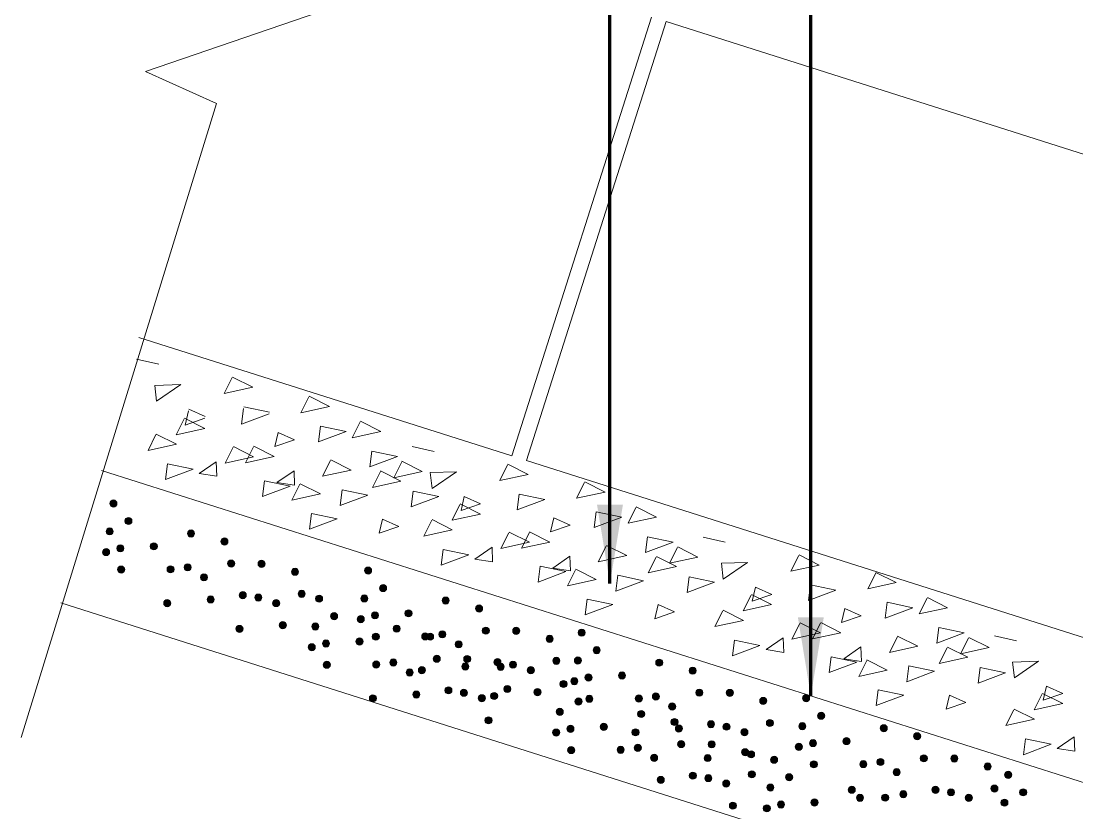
# Model space of a CAD drawing. Header units: inches. Extents: x -885 to 26362, y -28010 to 990.
# Drawn here: x 4293.61 to 4302.99, y -17699.78 to -17692.74 of the extents above; entities that cross this region are included whole.
import ezdxf

# ---------------------------------------------------------------- set-up
doc = ezdxf.new("R2010")
doc.units = ezdxf.units.IN
doc.header["$MEASUREMENT"] = 0
doc.layers.add('LINE', color=7, linetype='Continuous')
doc.styles.get("Standard").update_dxf_attribs({"font": 'arial.ttf'})
doc.dimstyles.get("Standard").update_dxf_attribs({"dimtxt": 0.18, "dimasz": 0.18, "dimexe": 0.18, "dimexo": 0.0625, "dimgap": 0.09, "dimtad": 0, "dimtih": 1, "dimtoh": 1, "dimdec": 4, "dimzin": 0, "dimdsep": 46, "dimtxsty": 'Standard', "dimcen": 0.09, "dimadec": 0, "dimazin": 0, "dimtfac": 1, "dimtdec": 4, "dimtofl": 0, "dimtmove": 0, "dimatfit": 3, "dimfxl": 1, "dimtolj": 1, "dimtzin": 0, "dimarcsym": 0})

msp = doc.modelspace()

# ---------------------------------------------------------------- hatches: boundary and pattern name
at = {"layer": 'LINE', "lineweight": 20, "ltscale": 0.5}
for points in [[(4294.459533, -17697.025201, -1), (4294.396459, -17697.029785, -1)], [(4294.459533, -17697.025201, -1), (4294.396459, -17697.029785, -1)], [(4294.593089, -17697.180719, -1), (4294.530014, -17697.185303, -1)], [(4294.593089, -17697.180719, -1), (4294.530014, -17697.185303, -1)], [(4294.426487, -17697.272741, -1), (4294.363413, -17697.277324, -1)], [(4294.426487, -17697.272741, -1), (4294.363413, -17697.277324, -1)], [(4295.147339, -17697.304751, -1), (4295.087784, -17697.283475, -1)], [(4295.147339, -17697.304751, -1), (4295.087784, -17697.283475, -1)], [(4294.520987, -17697.423486, -1), (4294.457912, -17697.428069, -1)], [(4294.520987, -17697.423486, -1), (4294.457912, -17697.428069, -1)], [(4294.818371, -17697.405689, -1), (4294.755296, -17697.410273, -1)], [(4294.818371, -17697.405689, -1), (4294.755296, -17697.410273, -1)], [(4295.444051, -17697.375634, -1), (4295.384496, -17697.354358, -1)], [(4295.444051, -17697.375634, -1), (4295.384496, -17697.354358, -1)], [(4294.394667, -17697.456837, -1), (4294.331593, -17697.461421, -1)], [(4294.394667, -17697.456837, -1), (4294.331593, -17697.461421, -1)], [(4294.528223, -17697.612355, -1), (4294.465148, -17697.616939, -1)], [(4294.528223, -17697.612355, -1), (4294.465148, -17697.616939, -1)], [(4294.965746, -17697.623317, -1), (4294.906191, -17697.602041, -1)], [(4294.965746, -17697.623317, -1), (4294.906191, -17697.602041, -1)], [(4295.11789, -17697.605061, -1), (4295.058336, -17697.583785, -1)], [(4295.11789, -17697.605061, -1), (4295.058336, -17697.583785, -1)], [(4295.503438, -17697.571838, -1), (4295.443883, -17697.550563, -1)], [(4295.503438, -17697.571838, -1), (4295.443883, -17697.550563, -1)], [(4295.77426, -17697.573827, -1), (4295.714705, -17697.552551, -1)], [(4295.77426, -17697.573827, -1), (4295.714705, -17697.552551, -1)], [(4296.721716, -17697.621185, -1), (4296.658641, -17697.625768, -1)], [(4296.721716, -17697.621185, -1), (4296.658641, -17697.625768, -1)], [(4295.262459, -17697.6942, -1), (4295.202904, -17697.672924, -1)], [(4295.262459, -17697.6942, -1), (4295.202904, -17697.672924, -1)], [(4296.070972, -17697.64471, -1), (4296.011418, -17697.623435, -1)], [(4296.070972, -17697.64471, -1), (4296.011418, -17697.623435, -1)], [(4296.855271, -17697.776703, -1), (4296.792196, -17697.781286, -1)], [(4296.855271, -17697.776703, -1), (4296.792196, -17697.781286, -1)], [(4295.321845, -17697.890405, -1), (4295.26229, -17697.869129, -1)], [(4295.321845, -17697.890405, -1), (4295.26229, -17697.869129, -1)], [(4295.606959, -17697.852388, -1), (4295.547404, -17697.831112, -1)], [(4295.606959, -17697.852388, -1), (4295.547404, -17697.831112, -1)], [(4295.744812, -17697.874137, -1), (4295.685257, -17697.852862, -1)], [(4295.744812, -17697.874137, -1), (4295.685257, -17697.852862, -1)], [(4296.130359, -17697.840915, -1), (4296.070804, -17697.819639, -1)], [(4296.130359, -17697.840915, -1), (4296.070804, -17697.819639, -1)], [(4296.286405, -17697.87122, -1), (4296.22333, -17697.875804, -1)], [(4296.286405, -17697.87122, -1), (4296.22333, -17697.875804, -1)], [(4296.68867, -17697.868724, -1), (4296.625595, -17697.873308, -1)], [(4296.68867, -17697.868724, -1), (4296.625595, -17697.873308, -1)], [(4297.409521, -17697.900734, -1), (4297.349966, -17697.879459, -1)], [(4297.409521, -17697.900734, -1), (4297.349966, -17697.879459, -1)], [(4294.936298, -17697.923627, -1), (4294.876743, -17697.902352, -1)], [(4294.936298, -17697.923627, -1), (4294.876743, -17697.902352, -1)], [(4295.903671, -17697.923271, -1), (4295.844117, -17697.901996, -1)], [(4295.903671, -17697.923271, -1), (4295.844117, -17697.901996, -1)], [(4297.706233, -17697.971618, -1), (4297.646679, -17697.950342, -1)], [(4297.706233, -17697.971618, -1), (4297.646679, -17697.950342, -1)], [(4296.41996, -17698.026738, -1), (4296.356886, -17698.031322, -1)], [(4296.41996, -17698.026738, -1), (4296.356886, -17698.031322, -1)], [(4296.65685, -17698.052821, -1), (4296.593775, -17698.057404, -1)], [(4296.65685, -17698.052821, -1), (4296.593775, -17698.057404, -1)], [(4296.783169, -17698.019469, -1), (4296.720095, -17698.024053, -1)], [(4296.783169, -17698.019469, -1), (4296.720095, -17698.024053, -1)], [(4297.080553, -17698.001673, -1), (4297.017478, -17698.006256, -1)], [(4297.080553, -17698.001673, -1), (4297.017478, -17698.006256, -1)], [(4295.577511, -17698.152698, -1), (4295.517956, -17698.131423, -1)], [(4295.577511, -17698.152698, -1), (4295.517956, -17698.131423, -1)], [(4295.963058, -17698.119476, -1), (4295.903503, -17698.0982, -1)], [(4295.963058, -17698.119476, -1), (4295.903503, -17698.0982, -1)], [(4296.253359, -17698.11876, -1), (4296.190284, -17698.123343, -1)], [(4296.253359, -17698.11876, -1), (4296.190284, -17698.123343, -1)], [(4296.97421, -17698.15077, -1), (4296.914655, -17698.129494, -1)], [(4296.97421, -17698.15077, -1), (4296.914655, -17698.129494, -1)], [(4297.76562, -17698.167822, -1), (4297.706065, -17698.146546, -1)], [(4297.76562, -17698.167822, -1), (4297.706065, -17698.146546, -1)], [(4298.036442, -17698.169811, -1), (4297.976887, -17698.148535, -1)], [(4298.036442, -17698.169811, -1), (4297.976887, -17698.148535, -1)], [(4298.618807, -17698.173251, -1), (4298.555732, -17698.177834, -1)], [(4298.618807, -17698.173251, -1), (4298.555732, -17698.177834, -1)], [(4296.347859, -17698.269505, -1), (4296.284784, -17698.274088, -1)], [(4296.347859, -17698.269505, -1), (4296.284784, -17698.274088, -1)], [(4296.645242, -17698.251709, -1), (4296.582167, -17698.256292, -1)], [(4296.645242, -17698.251709, -1), (4296.582167, -17698.256292, -1)], [(4296.790405, -17698.208339, -1), (4296.72733, -17698.212922, -1)], [(4296.790405, -17698.208339, -1), (4296.72733, -17698.212922, -1)], [(4297.227928, -17698.2193, -1), (4297.168374, -17698.198025, -1)], [(4297.227928, -17698.2193, -1), (4297.168374, -17698.198025, -1)], [(4297.270922, -17698.221653, -1), (4297.211368, -17698.200377, -1)], [(4297.270922, -17698.221653, -1), (4297.211368, -17698.200377, -1)], [(4297.380073, -17698.201045, -1), (4297.320518, -17698.179769, -1)], [(4297.380073, -17698.201045, -1), (4297.320518, -17698.179769, -1)], [(4297.524641, -17698.290184, -1), (4297.465086, -17698.268908, -1)], [(4297.524641, -17698.290184, -1), (4297.465086, -17698.268908, -1)], [(4298.333155, -17698.240694, -1), (4298.2736, -17698.219418, -1)], [(4298.333155, -17698.240694, -1), (4298.2736, -17698.219418, -1)], [(4296.221539, -17698.302856, -1), (4296.158464, -17698.30744, -1)], [(4296.221539, -17698.302856, -1), (4296.158464, -17698.30744, -1)], [(4298.752362, -17698.328769, -1), (4298.689288, -17698.333352, -1)], [(4298.752362, -17698.328769, -1), (4298.689288, -17698.333352, -1)], [(4296.355094, -17698.458374, -1), (4296.292019, -17698.462958, -1)], [(4296.355094, -17698.458374, -1), (4296.292019, -17698.462958, -1)], [(4296.792618, -17698.469336, -1), (4296.733063, -17698.44806, -1)], [(4296.792618, -17698.469336, -1), (4296.733063, -17698.44806, -1)], [(4296.944762, -17698.45108, -1), (4296.885207, -17698.429805, -1)], [(4296.944762, -17698.45108, -1), (4296.885207, -17698.429805, -1)], [(4297.330309, -17698.417857, -1), (4297.270754, -17698.396582, -1)], [(4297.330309, -17698.417857, -1), (4297.270754, -17698.396582, -1)], [(4297.601131, -17698.419846, -1), (4297.541577, -17698.39857, -1)], [(4297.601131, -17698.419846, -1), (4297.541577, -17698.39857, -1)], [(4297.869141, -17698.448371, -1), (4297.809587, -17698.427096, -1)], [(4297.869141, -17698.448371, -1), (4297.809587, -17698.427096, -1)], [(4298.006994, -17698.470121, -1), (4297.947439, -17698.448845, -1)], [(4298.006994, -17698.470121, -1), (4297.947439, -17698.448845, -1)], [(4298.392541, -17698.436898, -1), (4298.332986, -17698.415622, -1)], [(4298.392541, -17698.436898, -1), (4298.332986, -17698.415622, -1)], [(4298.585761, -17698.42079, -1), (4298.522686, -17698.425374, -1)], [(4298.585761, -17698.42079, -1), (4298.522686, -17698.425374, -1)], [(4299.306612, -17698.4528, -1), (4299.247058, -17698.431525, -1)], [(4299.306612, -17698.4528, -1), (4299.247058, -17698.431525, -1)], [(4297.08933, -17698.540219, -1), (4297.029775, -17698.518944, -1)], [(4297.08933, -17698.540219, -1), (4297.029775, -17698.518944, -1)], [(4297.19848, -17698.519611, -1), (4297.138925, -17698.498335, -1)], [(4297.19848, -17698.519611, -1), (4297.138925, -17698.498335, -1)], [(4297.584027, -17698.486388, -1), (4297.524473, -17698.465112, -1)], [(4297.584027, -17698.486388, -1), (4297.524473, -17698.465112, -1)], [(4297.897844, -17698.490729, -1), (4297.838289, -17698.469454, -1)], [(4297.897844, -17698.490729, -1), (4297.838289, -17698.469454, -1)], [(4298.165854, -17698.519255, -1), (4298.106299, -17698.497979, -1)], [(4298.165854, -17698.519255, -1), (4298.106299, -17698.497979, -1)], [(4298.977644, -17698.553739, -1), (4298.91457, -17698.558322, -1)], [(4298.977644, -17698.553739, -1), (4298.91457, -17698.558322, -1)], [(4299.603325, -17698.523684, -1), (4299.54377, -17698.502408, -1)], [(4299.603325, -17698.523684, -1), (4299.54377, -17698.502408, -1)], [(4298.45766, -17698.629871, -1), (4298.394585, -17698.634454, -1)], [(4298.45766, -17698.629871, -1), (4298.394585, -17698.634454, -1)], [(4298.553941, -17698.604887, -1), (4298.490866, -17698.60947, -1)], [(4298.553941, -17698.604887, -1), (4298.490866, -17698.60947, -1)], [(4298.680261, -17698.571535, -1), (4298.617186, -17698.576119, -1)], [(4298.680261, -17698.571535, -1), (4298.617186, -17698.576119, -1)], [(4297.148717, -17698.736424, -1), (4297.089162, -17698.715148, -1)], [(4297.148717, -17698.736424, -1), (4297.089162, -17698.715148, -1)], [(4297.433831, -17698.698407, -1), (4297.374276, -17698.677131, -1)], [(4297.433831, -17698.698407, -1), (4297.374276, -17698.677131, -1)], [(4297.571683, -17698.720156, -1), (4297.512128, -17698.698881, -1)], [(4297.571683, -17698.720156, -1), (4297.512128, -17698.698881, -1)], [(4297.839693, -17698.748682, -1), (4297.780138, -17698.727406, -1)], [(4297.839693, -17698.748682, -1), (4297.780138, -17698.727406, -1)], [(4297.95723, -17698.686934, -1), (4297.897676, -17698.665658, -1)], [(4297.95723, -17698.686934, -1), (4297.897676, -17698.665658, -1)], [(4298.22524, -17698.715459, -1), (4298.165686, -17698.694183, -1)], [(4298.22524, -17698.715459, -1), (4298.165686, -17698.694183, -1)], [(4299.277164, -17698.753111, -1), (4299.217609, -17698.731835, -1)], [(4299.277164, -17698.753111, -1), (4299.217609, -17698.731835, -1)], [(4299.662711, -17698.719888, -1), (4299.603157, -17698.698612, -1)], [(4299.662711, -17698.719888, -1), (4299.603157, -17698.698612, -1)], [(4299.933534, -17698.721877, -1), (4299.873979, -17698.700601, -1)], [(4299.933534, -17698.721877, -1), (4299.873979, -17698.700601, -1)], [(4296.763169, -17698.769646, -1), (4296.703614, -17698.748371, -1)], [(4296.763169, -17698.769646, -1), (4296.703614, -17698.748371, -1)], [(4297.730543, -17698.76929, -1), (4297.670988, -17698.748015, -1)], [(4297.730543, -17698.76929, -1), (4297.670988, -17698.748015, -1)], [(4298.591216, -17698.785389, -1), (4298.528141, -17698.789972, -1)], [(4298.591216, -17698.785389, -1), (4298.528141, -17698.789972, -1)], [(4298.687496, -17698.760405, -1), (4298.624422, -17698.764988, -1)], [(4298.687496, -17698.760405, -1), (4298.624422, -17698.764988, -1)], [(4299.12502, -17698.771366, -1), (4299.065465, -17698.750091, -1)], [(4299.12502, -17698.771366, -1), (4299.065465, -17698.750091, -1)], [(4299.421732, -17698.84225, -1), (4299.362177, -17698.820974, -1)], [(4299.421732, -17698.84225, -1), (4299.362177, -17698.820974, -1)], [(4300.230246, -17698.79276, -1), (4300.170691, -17698.771484, -1)], [(4300.230246, -17698.79276, -1), (4300.170691, -17698.771484, -1)], [(4300.612826, -17698.756368, -1), (4300.549751, -17698.760951, -1)], [(4300.612826, -17698.756368, -1), (4300.549751, -17698.760951, -1)], [(4298.424614, -17698.87741, -1), (4298.361539, -17698.881994, -1)], [(4298.424614, -17698.87741, -1), (4298.361539, -17698.881994, -1)], [(4299.145465, -17698.90942, -1), (4299.085911, -17698.888145, -1)], [(4299.145465, -17698.90942, -1), (4299.085911, -17698.888145, -1)], [(4300.746381, -17698.911886, -1), (4300.683307, -17698.916469, -1)], [(4300.746381, -17698.911886, -1), (4300.683307, -17698.916469, -1)], [(4297.78993, -17698.965495, -1), (4297.730375, -17698.944219, -1)], [(4297.78993, -17698.965495, -1), (4297.730375, -17698.944219, -1)], [(4298.519114, -17699.028155, -1), (4298.456039, -17699.032739, -1)], [(4298.519114, -17699.028155, -1), (4298.456039, -17699.032739, -1)], [(4298.816497, -17699.010359, -1), (4298.753423, -17699.014943, -1)], [(4298.816497, -17699.010359, -1), (4298.753423, -17699.014943, -1)], [(4299.442178, -17698.980304, -1), (4299.382623, -17698.959028, -1)], [(4299.442178, -17698.980304, -1), (4299.382623, -17698.959028, -1)], [(4299.481119, -17699.038454, -1), (4299.421564, -17699.017178, -1)], [(4299.481119, -17699.038454, -1), (4299.421564, -17699.017178, -1)], [(4299.766233, -17699.000437, -1), (4299.706678, -17698.979162, -1)], [(4299.766233, -17699.000437, -1), (4299.706678, -17698.979162, -1)], [(4299.904085, -17699.022187, -1), (4299.84453, -17699.000911, -1)], [(4299.904085, -17699.022187, -1), (4299.84453, -17699.000911, -1)], [(4300.289633, -17698.988964, -1), (4300.230078, -17698.967688, -1)], [(4300.289633, -17698.988964, -1), (4300.230078, -17698.967688, -1)], [(4300.57978, -17699.003907, -1), (4300.516705, -17699.008491, -1)], [(4300.57978, -17699.003907, -1), (4300.516705, -17699.008491, -1)], [(4301.300631, -17699.035917, -1), (4301.241076, -17699.014642, -1)], [(4301.300631, -17699.035917, -1), (4301.241076, -17699.014642, -1)], [(4298.392794, -17699.061507, -1), (4298.329719, -17699.06609, -1)], [(4298.392794, -17699.061507, -1), (4298.329719, -17699.06609, -1)], [(4299.095571, -17699.071677, -1), (4299.036017, -17699.050401, -1)], [(4299.095571, -17699.071677, -1), (4299.036017, -17699.050401, -1)], [(4300.062945, -17699.071321, -1), (4300.00339, -17699.050045, -1)], [(4300.062945, -17699.071321, -1), (4300.00339, -17699.050045, -1)], [(4301.597343, -17699.106801, -1), (4301.537789, -17699.085525, -1)], [(4301.597343, -17699.106801, -1), (4301.537789, -17699.085525, -1)], [(4298.526349, -17699.217025, -1), (4298.463275, -17699.221608, -1)], [(4298.526349, -17699.217025, -1), (4298.463275, -17699.221608, -1)], [(4298.963873, -17699.227986, -1), (4298.904318, -17699.206711, -1)], [(4298.963873, -17699.227986, -1), (4298.904318, -17699.206711, -1)], [(4299.116017, -17699.209731, -1), (4299.056462, -17699.188455, -1)], [(4299.116017, -17699.209731, -1), (4299.056462, -17699.188455, -1)], [(4299.501564, -17699.176508, -1), (4299.44201, -17699.155232, -1)], [(4299.501564, -17699.176508, -1), (4299.44201, -17699.155232, -1)], [(4299.772387, -17699.178497, -1), (4299.712832, -17699.157221, -1)], [(4299.772387, -17699.178497, -1), (4299.712832, -17699.157221, -1)], [(4300.54796, -17699.188004, -1), (4300.484885, -17699.192587, -1)], [(4300.54796, -17699.188004, -1), (4300.484885, -17699.192587, -1)], [(4300.67428, -17699.154652, -1), (4300.611205, -17699.159236, -1)], [(4300.67428, -17699.154652, -1), (4300.611205, -17699.159236, -1)], [(4300.971663, -17699.136856, -1), (4300.908588, -17699.141439, -1)], [(4300.971663, -17699.136856, -1), (4300.908588, -17699.141439, -1)], [(4299.260585, -17699.29887, -1), (4299.20103, -17699.277594, -1)], [(4299.260585, -17699.29887, -1), (4299.20103, -17699.277594, -1)], [(4299.736784, -17699.300748, -1), (4299.67723, -17699.279472, -1)], [(4299.736784, -17699.300748, -1), (4299.67723, -17699.279472, -1)], [(4300.069099, -17699.24938, -1), (4300.009544, -17699.228104, -1)], [(4300.069099, -17699.24938, -1), (4300.009544, -17699.228104, -1)], [(4300.122332, -17699.267525, -1), (4300.062777, -17699.246249, -1)], [(4300.122332, -17699.267525, -1), (4300.062777, -17699.246249, -1)], [(4300.328628, -17699.302779, -1), (4300.265553, -17699.307363, -1)], [(4300.328628, -17699.302779, -1), (4300.265553, -17699.307363, -1)], [(4301.65673, -17699.303005, -1), (4301.597175, -17699.281729, -1)], [(4301.65673, -17699.303005, -1), (4301.597175, -17699.281729, -1)], [(4301.927552, -17699.304994, -1), (4301.867998, -17699.283718, -1)], [(4301.927552, -17699.304994, -1), (4301.867998, -17699.283718, -1)], [(4300.681515, -17699.343522, -1), (4300.61844, -17699.348105, -1)], [(4300.681515, -17699.343522, -1), (4300.61844, -17699.348105, -1)], [(4301.119039, -17699.354483, -1), (4301.059484, -17699.333208, -1)], [(4301.119039, -17699.354483, -1), (4301.059484, -17699.333208, -1)], [(4301.271183, -17699.336228, -1), (4301.211628, -17699.314952, -1)], [(4301.271183, -17699.336228, -1), (4301.211628, -17699.314952, -1)], [(4302.224265, -17699.375877, -1), (4302.16471, -17699.354601, -1)], [(4302.224265, -17699.375877, -1), (4302.16471, -17699.354601, -1)], [(4299.319972, -17699.495074, -1), (4299.260417, -17699.473798, -1)], [(4299.319972, -17699.495074, -1), (4299.260417, -17699.473798, -1)], [(4299.605086, -17699.457058, -1), (4299.545531, -17699.435782, -1)], [(4299.605086, -17699.457058, -1), (4299.545531, -17699.435782, -1)], [(4299.742938, -17699.478807, -1), (4299.683383, -17699.457531, -1)], [(4299.742938, -17699.478807, -1), (4299.683383, -17699.457531, -1)], [(4300.128486, -17699.445584, -1), (4300.068931, -17699.424308, -1)], [(4300.128486, -17699.445584, -1), (4300.068931, -17699.424308, -1)], [(4300.462184, -17699.458297, -1), (4300.399109, -17699.462881, -1)], [(4300.462184, -17699.458297, -1), (4300.399109, -17699.462881, -1)], [(4301.415751, -17699.425367, -1), (4301.356196, -17699.404091, -1)], [(4301.415751, -17699.425367, -1), (4301.356196, -17699.404091, -1)], [(4302.407384, -17699.437024, -1), (4302.344309, -17699.441608, -1)], [(4302.407384, -17699.437024, -1), (4302.344309, -17699.441608, -1)], [(4299.901798, -17699.527941, -1), (4299.842243, -17699.506665, -1)], [(4299.901798, -17699.527941, -1), (4299.842243, -17699.506665, -1)], [(4300.295582, -17699.550319, -1), (4300.232507, -17699.554902, -1)], [(4300.295582, -17699.550319, -1), (4300.232507, -17699.554902, -1)], [(4301.016433, -17699.582329, -1), (4300.956879, -17699.561053, -1)], [(4301.016433, -17699.582329, -1), (4300.956879, -17699.561053, -1)], [(4301.760252, -17699.583555, -1), (4301.700697, -17699.562279, -1)], [(4301.760252, -17699.583555, -1), (4301.700697, -17699.562279, -1)], [(4301.898104, -17699.605304, -1), (4301.838549, -17699.584028, -1)], [(4301.898104, -17699.605304, -1), (4301.838549, -17699.584028, -1)], [(4302.283651, -17699.572081, -1), (4302.224097, -17699.550805, -1)], [(4302.283651, -17699.572081, -1), (4302.224097, -17699.550805, -1)], [(4302.540939, -17699.592542, -1), (4302.477865, -17699.597126, -1)], [(4302.540939, -17699.592542, -1), (4302.477865, -17699.597126, -1)], [(4300.687465, -17699.683268, -1), (4300.624391, -17699.687851, -1)], [(4300.687465, -17699.683268, -1), (4300.624391, -17699.687851, -1)], [(4301.08959, -17699.654794, -1), (4301.030035, -17699.633518, -1)], [(4301.08959, -17699.654794, -1), (4301.030035, -17699.633518, -1)], [(4301.313146, -17699.653212, -1), (4301.253591, -17699.631937, -1)], [(4301.313146, -17699.653212, -1), (4301.253591, -17699.631937, -1)], [(4301.475138, -17699.621571, -1), (4301.415583, -17699.600295, -1)], [(4301.475138, -17699.621571, -1), (4301.415583, -17699.600295, -1)], [(4302.056964, -17699.654438, -1), (4301.997409, -17699.633162, -1)], [(4302.056964, -17699.654438, -1), (4301.997409, -17699.633162, -1)], [(4302.374338, -17699.684563, -1), (4302.311263, -17699.689147, -1)], [(4302.374338, -17699.684563, -1), (4302.311263, -17699.689147, -1)], [(4299.961185, -17699.724145, -1), (4299.90163, -17699.702869, -1)], [(4299.961185, -17699.724145, -1), (4299.90163, -17699.702869, -1)], [(4300.263762, -17699.734415, -1), (4300.200687, -17699.738999, -1)], [(4300.263762, -17699.734415, -1), (4300.200687, -17699.738999, -1)], [(4300.390082, -17699.701064, -1), (4300.327007, -17699.705648, -1)], [(4300.390082, -17699.701064, -1), (4300.327007, -17699.705648, -1)]]:
    msp.add_hatch(color=7, dxfattribs=at).paths.add_polyline_path(points)

# ---------------------------------------------------------------- linework, layer by layer
at = {"layer": 'LINE', "color": 7, "lineweight": 20, "ltscale": 0.5}
for p, q in [((4299.209061, -17692.702442), (4297.967884, -17696.604464)), ((4299.209061, -17692.702442), (4297.967884, -17696.604464)), ((4299.337562, -17692.743316), (4298.096384, -17696.645338)), ((4299.337562, -17692.743316), (4298.096384, -17696.645338)), ((4305.154261, -17694.593526), (4299.337562, -17692.743316)), ((4305.154261, -17694.593526), (4299.337562, -17692.743316)), ((4297.967884, -17696.604464), (4294.653493, -17695.550203)), ((4297.967884, -17696.604464), (4294.653493, -17695.550203)), ((4294.831144, -17695.788812), (4294.634541, -17695.743963)), ((4294.831144, -17695.788812), (4294.634541, -17695.743963)), ((4295.666163, -17695.993201), (4295.486014, -17695.902591)), ((4295.666163, -17695.993201), (4295.486014, -17695.902591)), ((4294.795813, -17695.977724), (4295.027548, -17695.969549)), ((4294.795813, -17695.977724), (4295.027548, -17695.969549)), ((4294.811976, -17696.117743), (4294.795813, -17695.977724)), ((4294.811976, -17696.117743), (4294.795813, -17695.977724)), ((4295.027548, -17695.969549), (4294.811976, -17696.117743)), ((4295.027548, -17695.969549), (4294.811976, -17696.117743)), ((4295.483343, -17695.907901), (4295.412589, -17696.048573)), ((4295.483343, -17695.907901), (4295.412589, -17696.048573)), ((4295.412589, -17696.048573), (4295.666163, -17695.993201)), ((4295.412589, -17696.048573), (4295.666163, -17695.993201)), ((4296.164427, -17696.079024), (4296.093673, -17696.219696)), ((4296.164427, -17696.079024), (4296.093673, -17696.219696)), ((4296.347247, -17696.164324), (4296.167098, -17696.073714)), ((4296.347247, -17696.164324), (4296.167098, -17696.073714)), ((4295.566481, -17696.322621), (4295.584307, -17696.182804)), ((4295.566481, -17696.322621), (4295.584307, -17696.182804)), ((4295.586634, -17696.168162), (4295.813587, -17696.215702)), ((4295.586634, -17696.168162), (4295.813587, -17696.215702)), ((4296.093673, -17696.219696), (4296.347247, -17696.164324)), ((4296.093673, -17696.219696), (4296.347247, -17696.164324)), ((4295.057536, -17696.27473), (4294.986782, -17696.415402)), ((4295.057536, -17696.27473), (4294.986782, -17696.415402)), ((4295.240356, -17696.360031), (4295.060207, -17696.26942)), ((4295.240356, -17696.360031), (4295.060207, -17696.26942)), ((4295.066652, -17696.329424), (4295.095829, -17696.204397)), ((4295.066652, -17696.329424), (4295.095829, -17696.204397)), ((4295.240764, -17696.269705), (4295.066652, -17696.329424)), ((4295.240764, -17696.269705), (4295.066652, -17696.329424)), ((4295.098155, -17696.189755), (4295.24309, -17696.255063)), ((4295.098155, -17696.189755), (4295.24309, -17696.255063)), ((4295.811261, -17696.230344), (4295.566481, -17696.322621)), ((4295.811261, -17696.230344), (4295.566481, -17696.322621)), ((4294.986782, -17696.415402), (4295.240356, -17696.360031)), ((4294.986782, -17696.415402), (4295.240356, -17696.360031)), ((4296.249891, -17696.479101), (4296.267717, -17696.339285)), ((4296.249891, -17696.479101), (4296.267717, -17696.339285)), ((4296.267717, -17696.339285), (4296.494671, -17696.386825)), ((4296.267717, -17696.339285), (4296.494671, -17696.386825)), ((4296.620966, -17696.301838), (4296.550212, -17696.44251)), ((4296.620966, -17696.301838), (4296.550212, -17696.44251)), ((4296.803785, -17696.387138), (4296.623637, -17696.296528)), ((4296.803785, -17696.387138), (4296.623637, -17696.296528)), ((4294.806265, -17696.414831), (4294.735511, -17696.555503)), ((4294.806265, -17696.414831), (4294.735511, -17696.555503)), ((4294.989085, -17696.500131), (4294.808936, -17696.409521)), ((4294.989085, -17696.500131), (4294.808936, -17696.409521)), ((4295.861286, -17696.519809), (4295.890463, -17696.394782)), ((4295.861286, -17696.519809), (4295.890463, -17696.394782)), ((4296.035398, -17696.46009), (4295.861286, -17696.519809)), ((4296.035398, -17696.46009), (4295.861286, -17696.519809)), ((4295.890463, -17696.394782), (4296.035398, -17696.46009)), ((4295.890463, -17696.394782), (4296.035398, -17696.46009)), ((4296.494671, -17696.386825), (4296.249891, -17696.479101)), ((4296.494671, -17696.386825), (4296.249891, -17696.479101)), ((4296.550212, -17696.44251), (4296.803785, -17696.387138)), ((4296.550212, -17696.44251), (4296.803785, -17696.387138)), ((4294.735511, -17696.555503), (4294.989085, -17696.500131)), ((4294.735511, -17696.555503), (4294.989085, -17696.500131)), ((4295.490789, -17696.526437), (4295.420035, -17696.667109)), ((4295.490789, -17696.526437), (4295.420035, -17696.667109)), ((4295.673609, -17696.611737), (4295.49346, -17696.521127)), ((4295.673609, -17696.611737), (4295.49346, -17696.521127)), ((4295.67362, -17696.523937), (4295.602866, -17696.664609)), ((4295.67362, -17696.523937), (4295.602866, -17696.664609)), ((4295.85644, -17696.609237), (4295.676291, -17696.518627)), ((4295.85644, -17696.609237), (4295.676291, -17696.518627)), ((4296.70643, -17696.701916), (4296.724256, -17696.5621)), ((4296.70643, -17696.701916), (4296.724256, -17696.5621)), ((4296.724256, -17696.5621), (4296.95121, -17696.609639)), ((4296.724256, -17696.5621), (4296.95121, -17696.609639)), ((4297.278043, -17696.563991), (4297.081441, -17696.519143)), ((4297.278043, -17696.563991), (4297.081441, -17696.519143)), ((4295.190426, -17696.760133), (4295.342077, -17696.65581)), ((4295.190426, -17696.760133), (4295.342077, -17696.65581)), ((4295.342077, -17696.65581), (4295.347581, -17696.784078)), ((4295.342077, -17696.65581), (4295.347581, -17696.784078)), ((4295.420035, -17696.667109), (4295.673609, -17696.611737)), ((4295.420035, -17696.667109), (4295.673609, -17696.611737)), ((4295.602866, -17696.664609), (4295.85644, -17696.609237)), ((4295.602866, -17696.664609), (4295.85644, -17696.609237)), ((4296.357137, -17696.644794), (4296.286383, -17696.785466)), ((4296.357137, -17696.644794), (4296.286383, -17696.785466)), ((4296.539956, -17696.730094), (4296.359808, -17696.639484)), ((4296.539956, -17696.730094), (4296.359808, -17696.639484)), ((4296.95121, -17696.609639), (4296.70643, -17696.701916)), ((4296.95121, -17696.609639), (4296.70643, -17696.701916)), ((4296.988797, -17696.656966), (4296.918042, -17696.797638)), ((4296.988797, -17696.656966), (4296.918042, -17696.797638)), ((4297.171616, -17696.742267), (4296.991468, -17696.651656)), ((4297.171616, -17696.742267), (4296.991468, -17696.651656)), ((4303.913083, -17698.495548), (4298.096384, -17696.645338)), ((4303.913083, -17698.495548), (4298.096384, -17696.645338)), ((4311.303886, -17702.136453), (4294.32261, -17696.73495)), ((4311.303886, -17702.136453), (4294.32261, -17696.73495)), ((4294.891729, -17696.814909), (4294.909556, -17696.675092)), ((4294.891729, -17696.814909), (4294.909556, -17696.675092)), ((4295.136509, -17696.722632), (4294.891729, -17696.814909)), ((4295.136509, -17696.722632), (4294.891729, -17696.814909)), ((4294.909556, -17696.675092), (4295.136509, -17696.722632)), ((4294.909556, -17696.675092), (4295.136509, -17696.722632)), ((4295.880873, -17696.840426), (4296.032524, -17696.736103)), ((4295.880873, -17696.840426), (4296.032524, -17696.736103)), ((4296.032524, -17696.736103), (4296.038028, -17696.864371)), ((4296.032524, -17696.736103), (4296.038028, -17696.864371)), ((4296.286383, -17696.785466), (4296.539956, -17696.730094)), ((4296.286383, -17696.785466), (4296.539956, -17696.730094)), ((4296.799286, -17696.742772), (4296.728532, -17696.883444)), ((4296.799286, -17696.742772), (4296.728532, -17696.883444)), ((4296.982106, -17696.828072), (4296.801957, -17696.737462)), ((4296.982106, -17696.828072), (4296.801957, -17696.737462)), ((4296.918042, -17696.797638), (4297.171616, -17696.742267)), ((4296.918042, -17696.797638), (4297.171616, -17696.742267)), ((4297.242712, -17696.752904), (4297.474447, -17696.744729)), ((4297.242712, -17696.752904), (4297.474447, -17696.744729)), ((4297.474447, -17696.744729), (4297.258876, -17696.892922)), ((4297.474447, -17696.744729), (4297.258876, -17696.892922)), ((4297.930243, -17696.68308), (4297.859488, -17696.823752)), ((4297.930243, -17696.68308), (4297.859488, -17696.823752)), ((4298.113062, -17696.768381), (4297.932913, -17696.67777)), ((4298.113062, -17696.768381), (4297.932913, -17696.67777)), ((4295.347581, -17696.784078), (4295.190426, -17696.760133)), ((4295.347581, -17696.784078), (4295.190426, -17696.760133)), ((4295.752154, -17696.964579), (4295.76998, -17696.824763)), ((4295.752154, -17696.964579), (4295.76998, -17696.824763)), ((4295.76998, -17696.824763), (4295.996934, -17696.872303)), ((4295.76998, -17696.824763), (4295.996934, -17696.872303)), ((4296.038028, -17696.864371), (4295.880873, -17696.840426)), ((4296.038028, -17696.864371), (4295.880873, -17696.840426)), ((4296.728532, -17696.883444), (4296.982106, -17696.828072)), ((4296.728532, -17696.883444), (4296.982106, -17696.828072)), ((4297.258876, -17696.892922), (4297.242712, -17696.752904)), ((4297.258876, -17696.892922), (4297.242712, -17696.752904)), ((4297.859488, -17696.823752), (4298.113062, -17696.768381)), ((4297.859488, -17696.823752), (4298.113062, -17696.768381)), ((4298.613653, -17696.839561), (4298.542898, -17696.980233)), ((4298.613653, -17696.839561), (4298.542898, -17696.980233)), ((4298.796472, -17696.924862), (4298.616324, -17696.834251)), ((4298.796472, -17696.924862), (4298.616324, -17696.834251)), ((4295.996934, -17696.872303), (4295.752154, -17696.964579)), ((4295.996934, -17696.872303), (4295.752154, -17696.964579)), ((4296.084548, -17696.856649), (4296.013793, -17696.997321)), ((4296.084548, -17696.856649), (4296.013793, -17696.997321)), ((4296.267367, -17696.94195), (4296.087218, -17696.851339)), ((4296.267367, -17696.94195), (4296.087218, -17696.851339)), ((4296.442601, -17697.044872), (4296.460427, -17696.905056)), ((4296.442601, -17697.044872), (4296.460427, -17696.905056)), ((4296.460427, -17696.905056), (4296.687381, -17696.952596)), ((4296.460427, -17696.905056), (4296.687381, -17696.952596)), ((4297.074261, -17697.057044), (4297.092087, -17696.917228)), ((4297.074261, -17697.057044), (4297.092087, -17696.917228)), ((4297.092087, -17696.917228), (4297.319041, -17696.964768)), ((4297.092087, -17696.917228), (4297.319041, -17696.964768)), ((4298.542898, -17696.980233), (4298.796472, -17696.924862)), ((4298.542898, -17696.980233), (4298.796472, -17696.924862)), ((4296.013793, -17696.997321), (4296.267367, -17696.94195)), ((4296.013793, -17696.997321), (4296.267367, -17696.94195)), ((4296.687381, -17696.952596), (4296.442601, -17697.044872)), ((4296.687381, -17696.952596), (4296.442601, -17697.044872)), ((4297.319041, -17696.964768), (4297.074261, -17697.057044)), ((4297.319041, -17696.964768), (4297.074261, -17697.057044)), ((4297.689581, -17697.120568), (4297.509433, -17697.029958)), ((4297.689581, -17697.120568), (4297.509433, -17697.029958)), ((4297.515878, -17697.089962), (4297.545054, -17696.964935)), ((4297.515878, -17697.089962), (4297.545054, -17696.964935)), ((4297.689989, -17697.030243), (4297.515878, -17697.089962)), ((4297.689989, -17697.030243), (4297.515878, -17697.089962)), ((4297.545054, -17696.964935), (4297.689989, -17697.030243)), ((4297.545054, -17696.964935), (4297.689989, -17697.030243)), ((4298.015707, -17697.083158), (4298.033533, -17696.943342)), ((4298.015707, -17697.083158), (4298.033533, -17696.943342)), ((4298.260487, -17696.990882), (4298.015707, -17697.083158)), ((4298.260487, -17696.990882), (4298.015707, -17697.083158)), ((4298.033533, -17696.943342), (4298.260487, -17696.990882)), ((4298.033533, -17696.943342), (4298.260487, -17696.990882)), ((4296.170012, -17697.256727), (4296.187838, -17697.116911)), ((4296.170012, -17697.256727), (4296.187838, -17697.116911)), ((4296.187838, -17697.116911), (4296.414791, -17697.164451)), ((4296.187838, -17697.116911), (4296.414791, -17697.164451)), ((4297.506762, -17697.035268), (4297.436007, -17697.17594)), ((4297.506762, -17697.035268), (4297.436007, -17697.17594)), ((4297.436007, -17697.17594), (4297.689581, -17697.120568)), ((4297.436007, -17697.17594), (4297.689581, -17697.120568)), ((4298.699117, -17697.239639), (4298.716943, -17697.099823)), ((4298.699117, -17697.239639), (4298.716943, -17697.099823)), ((4298.716943, -17697.099823), (4298.943897, -17697.147363)), ((4298.716943, -17697.099823), (4298.943897, -17697.147363)), ((4299.070192, -17697.062376), (4298.999437, -17697.203048)), ((4299.070192, -17697.062376), (4298.999437, -17697.203048)), ((4299.253011, -17697.147676), (4299.072862, -17697.057066)), ((4299.253011, -17697.147676), (4299.072862, -17697.057066)), ((4296.414791, -17697.164451), (4296.170012, -17697.256727)), ((4296.414791, -17697.164451), (4296.170012, -17697.256727)), ((4296.789819, -17697.290477), (4296.818995, -17697.16545)), ((4296.789819, -17697.290477), (4296.818995, -17697.16545)), ((4296.818995, -17697.16545), (4296.96393, -17697.230758)), ((4296.818995, -17697.16545), (4296.96393, -17697.230758)), ((4297.255491, -17697.175368), (4297.184736, -17697.316041)), ((4297.255491, -17697.175368), (4297.184736, -17697.316041)), ((4297.43831, -17697.260669), (4297.258162, -17697.170058)), ((4297.43831, -17697.260669), (4297.258162, -17697.170058)), ((4298.310511, -17697.280346), (4298.339688, -17697.155319)), ((4298.310511, -17697.280346), (4298.339688, -17697.155319)), ((4298.484623, -17697.220627), (4298.310511, -17697.280346)), ((4298.484623, -17697.220627), (4298.310511, -17697.280346)), ((4298.339688, -17697.155319), (4298.484623, -17697.220627)), ((4298.339688, -17697.155319), (4298.484623, -17697.220627)), ((4298.943897, -17697.147363), (4298.699117, -17697.239639)), ((4298.943897, -17697.147363), (4298.699117, -17697.239639)), ((4298.999437, -17697.203048), (4299.253011, -17697.147676)), ((4298.999437, -17697.203048), (4299.253011, -17697.147676)), ((4296.96393, -17697.230758), (4296.789819, -17697.290477)), ((4296.96393, -17697.230758), (4296.789819, -17697.290477)), ((4297.184736, -17697.316041), (4297.43831, -17697.260669)), ((4297.184736, -17697.316041), (4297.43831, -17697.260669)), ((4297.940015, -17697.286975), (4297.86926, -17697.427647)), ((4297.940015, -17697.286975), (4297.86926, -17697.427647)), ((4298.122834, -17697.372275), (4297.942686, -17697.281665)), ((4298.122834, -17697.372275), (4297.942686, -17697.281665)), ((4298.122846, -17697.284474), (4298.052091, -17697.425146)), ((4298.122846, -17697.284474), (4298.052091, -17697.425146)), ((4298.305665, -17697.369774), (4298.125517, -17697.279164)), ((4298.305665, -17697.369774), (4298.125517, -17697.279164)), ((4297.86926, -17697.427647), (4298.122834, -17697.372275)), ((4297.86926, -17697.427647), (4298.122834, -17697.372275)), ((4298.052091, -17697.425146), (4298.305665, -17697.369774)), ((4298.052091, -17697.425146), (4298.305665, -17697.369774)), ((4298.806363, -17697.405332), (4298.735608, -17697.546004)), ((4298.806363, -17697.405332), (4298.735608, -17697.546004)), ((4298.989182, -17697.490632), (4298.809033, -17697.400022)), ((4298.989182, -17697.490632), (4298.809033, -17697.400022)), ((4299.155656, -17697.462454), (4299.173482, -17697.322637)), ((4299.155656, -17697.462454), (4299.173482, -17697.322637)), ((4299.400436, -17697.370177), (4299.155656, -17697.462454)), ((4299.400436, -17697.370177), (4299.155656, -17697.462454)), ((4299.173482, -17697.322637), (4299.400436, -17697.370177)), ((4299.173482, -17697.322637), (4299.400436, -17697.370177)), ((4299.863648, -17697.369835), (4299.667046, -17697.324987)), ((4299.863648, -17697.369835), (4299.667046, -17697.324987)), ((4297.340955, -17697.575446), (4297.358781, -17697.43563)), ((4297.340955, -17697.575446), (4297.358781, -17697.43563)), ((4297.585735, -17697.48317), (4297.340955, -17697.575446)), ((4297.585735, -17697.48317), (4297.340955, -17697.575446)), ((4297.358781, -17697.43563), (4297.585735, -17697.48317)), ((4297.358781, -17697.43563), (4297.585735, -17697.48317)), ((4297.639651, -17697.520671), (4297.791302, -17697.416348)), ((4297.639651, -17697.520671), (4297.791302, -17697.416348)), ((4297.791302, -17697.416348), (4297.796807, -17697.544616)), ((4297.791302, -17697.416348), (4297.796807, -17697.544616)), ((4298.330098, -17697.600964), (4298.481749, -17697.496641)), ((4298.330098, -17697.600964), (4298.481749, -17697.496641)), ((4298.481749, -17697.496641), (4298.487254, -17697.624909)), ((4298.481749, -17697.496641), (4298.487254, -17697.624909)), ((4298.735608, -17697.546004), (4298.989182, -17697.490632)), ((4298.735608, -17697.546004), (4298.989182, -17697.490632)), ((4299.431331, -17697.58861), (4299.251183, -17697.498)), ((4299.431331, -17697.58861), (4299.251183, -17697.498)), ((4299.438022, -17697.417504), (4299.367268, -17697.558176)), ((4299.438022, -17697.417504), (4299.367268, -17697.558176)), ((4299.620842, -17697.502804), (4299.440693, -17697.412194)), ((4299.620842, -17697.502804), (4299.440693, -17697.412194)), ((4300.515848, -17697.488925), (4300.445093, -17697.629597)), ((4300.515848, -17697.488925), (4300.445093, -17697.629597)), ((4300.698667, -17697.574225), (4300.518519, -17697.483614)), ((4300.698667, -17697.574225), (4300.518519, -17697.483614)), ((4297.796807, -17697.544616), (4297.639651, -17697.520671)), ((4297.796807, -17697.544616), (4297.639651, -17697.520671)), ((4298.20138, -17697.725117), (4298.219206, -17697.5853)), ((4298.20138, -17697.725117), (4298.219206, -17697.5853)), ((4298.219206, -17697.5853), (4298.44616, -17697.63284)), ((4298.219206, -17697.5853), (4298.44616, -17697.63284)), ((4299.248512, -17697.50331), (4299.177757, -17697.643982)), ((4299.248512, -17697.50331), (4299.177757, -17697.643982)), ((4299.177757, -17697.643982), (4299.431331, -17697.58861)), ((4299.177757, -17697.643982), (4299.431331, -17697.58861)), ((4299.367268, -17697.558176), (4299.620842, -17697.502804)), ((4299.367268, -17697.558176), (4299.620842, -17697.502804)), ((4299.828317, -17697.558748), (4300.060052, -17697.550573)), ((4299.828317, -17697.558748), (4300.060052, -17697.550573)), ((4299.844481, -17697.698766), (4299.828317, -17697.558748)), ((4299.844481, -17697.698766), (4299.828317, -17697.558748)), ((4300.060052, -17697.550573), (4299.844481, -17697.698766)), ((4300.060052, -17697.550573), (4299.844481, -17697.698766)), ((4300.445093, -17697.629597), (4300.698667, -17697.574225)), ((4300.445093, -17697.629597), (4300.698667, -17697.574225)), ((4298.44616, -17697.63284), (4298.20138, -17697.725117)), ((4298.44616, -17697.63284), (4298.20138, -17697.725117)), ((4298.487254, -17697.624909), (4298.330098, -17697.600964)), ((4298.487254, -17697.624909), (4298.330098, -17697.600964)), ((4298.533773, -17697.617187), (4298.463019, -17697.757859)), ((4298.533773, -17697.617187), (4298.463019, -17697.757859)), ((4298.716593, -17697.702487), (4298.536444, -17697.611877)), ((4298.716593, -17697.702487), (4298.536444, -17697.611877)), ((4298.891827, -17697.80541), (4298.909653, -17697.665593)), ((4298.891827, -17697.80541), (4298.909653, -17697.665593)), ((4298.909653, -17697.665593), (4299.136607, -17697.713133)), ((4298.909653, -17697.665593), (4299.136607, -17697.713133)), ((4299.523486, -17697.817582), (4299.541313, -17697.677765)), ((4299.523486, -17697.817582), (4299.541313, -17697.677765)), ((4299.541313, -17697.677765), (4299.768266, -17697.725305)), ((4299.541313, -17697.677765), (4299.768266, -17697.725305)), ((4301.199258, -17697.645405), (4301.128504, -17697.786077)), ((4301.199258, -17697.645405), (4301.128504, -17697.786077)), ((4301.382078, -17697.730706), (4301.201929, -17697.640095)), ((4301.382078, -17697.730706), (4301.201929, -17697.640095)), ((4298.463019, -17697.757859), (4298.716593, -17697.702487)), ((4298.463019, -17697.757859), (4298.716593, -17697.702487)), ((4299.136607, -17697.713133), (4298.891827, -17697.80541)), ((4299.136607, -17697.713133), (4298.891827, -17697.80541)), ((4299.768266, -17697.725305), (4299.523486, -17697.817582)), ((4299.768266, -17697.725305), (4299.523486, -17697.817582)), ((4300.101483, -17697.895806), (4300.13066, -17697.770779)), ((4300.101483, -17697.895806), (4300.13066, -17697.770779)), ((4300.13066, -17697.770779), (4300.275595, -17697.836087)), ((4300.13066, -17697.770779), (4300.275595, -17697.836087)), ((4300.601312, -17697.889002), (4300.619138, -17697.749186)), ((4300.601312, -17697.889002), (4300.619138, -17697.749186)), ((4300.619138, -17697.749186), (4300.846092, -17697.796726)), ((4300.619138, -17697.749186), (4300.846092, -17697.796726)), ((4301.128504, -17697.786077), (4301.382078, -17697.730706)), ((4301.128504, -17697.786077), (4301.382078, -17697.730706)), ((4300.092367, -17697.841112), (4300.021613, -17697.981784)), ((4300.092367, -17697.841112), (4300.021613, -17697.981784)), ((4300.275186, -17697.926412), (4300.095038, -17697.835802)), ((4300.275186, -17697.926412), (4300.095038, -17697.835802)), ((4300.275595, -17697.836087), (4300.101483, -17697.895806)), ((4300.275595, -17697.836087), (4300.101483, -17697.895806)), ((4300.846092, -17697.796726), (4300.601312, -17697.889002)), ((4300.846092, -17697.796726), (4300.601312, -17697.889002)), ((4301.655797, -17697.86822), (4301.585042, -17698.008892)), ((4301.655797, -17697.86822), (4301.585042, -17698.008892)), ((4301.838616, -17697.95352), (4301.658468, -17697.86291)), ((4301.838616, -17697.95352), (4301.658468, -17697.86291)), ((4310.942519, -17703.311503), (4293.961243, -17697.909999)), ((4310.942519, -17703.311503), (4293.961243, -17697.909999)), ((4298.619237, -17698.017265), (4298.637063, -17697.877448)), ((4298.619237, -17698.017265), (4298.637063, -17697.877448)), ((4298.864017, -17697.924988), (4298.619237, -17698.017265)), ((4298.864017, -17697.924988), (4298.619237, -17698.017265)), ((4298.637063, -17697.877448), (4298.864017, -17697.924988)), ((4298.637063, -17697.877448), (4298.864017, -17697.924988)), ((4299.239044, -17698.051014), (4299.268221, -17697.925987)), ((4299.239044, -17698.051014), (4299.268221, -17697.925987)), ((4299.268221, -17697.925987), (4299.413156, -17697.991295)), ((4299.268221, -17697.925987), (4299.413156, -17697.991295)), ((4300.021613, -17697.981784), (4300.275186, -17697.926412)), ((4300.021613, -17697.981784), (4300.275186, -17697.926412)), ((4300.896117, -17698.08619), (4300.925294, -17697.961163)), ((4300.896117, -17698.08619), (4300.925294, -17697.961163)), ((4300.925294, -17697.961163), (4301.070228, -17698.026471)), ((4300.925294, -17697.961163), (4301.070228, -17698.026471)), ((4301.284722, -17698.045483), (4301.302548, -17697.905667)), ((4301.284722, -17698.045483), (4301.302548, -17697.905667)), ((4301.529502, -17697.953207), (4301.284722, -17698.045483)), ((4301.529502, -17697.953207), (4301.284722, -17698.045483)), ((4301.302548, -17697.905667), (4301.529502, -17697.953207)), ((4301.302548, -17697.905667), (4301.529502, -17697.953207)), ((4301.585042, -17698.008892), (4301.838616, -17697.95352)), ((4301.585042, -17698.008892), (4301.838616, -17697.95352)), ((4299.413156, -17697.991295), (4299.239044, -17698.051014)), ((4299.413156, -17697.991295), (4299.239044, -17698.051014)), ((4299.841096, -17697.981213), (4299.770342, -17698.121885)), ((4299.841096, -17697.981213), (4299.770342, -17698.121885)), ((4300.023916, -17698.066513), (4299.843767, -17697.975903)), ((4300.023916, -17698.066513), (4299.843767, -17697.975903)), ((4301.070228, -17698.026471), (4300.896117, -17698.08619)), ((4301.070228, -17698.026471), (4300.896117, -17698.08619)), ((4299.770342, -17698.121885), (4300.023916, -17698.066513)), ((4299.770342, -17698.121885), (4300.023916, -17698.066513)), ((4300.52562, -17698.092819), (4300.454866, -17698.233491)), ((4300.52562, -17698.092819), (4300.454866, -17698.233491)), ((4300.70844, -17698.178119), (4300.528291, -17698.087509)), ((4300.70844, -17698.178119), (4300.528291, -17698.087509)), ((4300.708451, -17698.090318), (4300.637697, -17698.23099)), ((4300.708451, -17698.090318), (4300.637697, -17698.23099)), ((4300.89127, -17698.175619), (4300.711122, -17698.085008)), ((4300.89127, -17698.175619), (4300.711122, -17698.085008)), ((4301.741261, -17698.268298), (4301.759087, -17698.128481)), ((4301.741261, -17698.268298), (4301.759087, -17698.128481)), ((4301.759087, -17698.128481), (4301.986041, -17698.176021)), ((4301.759087, -17698.128481), (4301.986041, -17698.176021)), ((4299.92656, -17698.38129), (4299.944387, -17698.241474)), ((4299.92656, -17698.38129), (4299.944387, -17698.241474)), ((4299.944387, -17698.241474), (4300.17134, -17698.289014)), ((4299.944387, -17698.241474), (4300.17134, -17698.289014)), ((4300.225257, -17698.326515), (4300.376908, -17698.222192)), ((4300.225257, -17698.326515), (4300.376908, -17698.222192)), ((4300.376908, -17698.222192), (4300.382412, -17698.35046)), ((4300.376908, -17698.222192), (4300.382412, -17698.35046)), ((4300.454866, -17698.233491), (4300.70844, -17698.178119)), ((4300.454866, -17698.233491), (4300.70844, -17698.178119)), ((4300.637697, -17698.23099), (4300.89127, -17698.175619)), ((4300.637697, -17698.23099), (4300.89127, -17698.175619)), ((4301.391968, -17698.211176), (4301.321213, -17698.351848)), ((4301.391968, -17698.211176), (4301.321213, -17698.351848)), ((4301.574787, -17698.296476), (4301.394639, -17698.205866)), ((4301.574787, -17698.296476), (4301.394639, -17698.205866)), ((4301.986041, -17698.176021), (4301.741261, -17698.268298)), ((4301.986041, -17698.176021), (4301.741261, -17698.268298)), ((4302.023628, -17698.223348), (4301.952873, -17698.36402)), ((4302.023628, -17698.223348), (4301.952873, -17698.36402)), ((4302.206447, -17698.308648), (4302.026299, -17698.218038)), ((4302.206447, -17698.308648), (4302.026299, -17698.218038)), ((4302.450224, -17698.248961), (4302.253622, -17698.204113)), ((4302.450224, -17698.248961), (4302.253622, -17698.204113)), ((4300.17134, -17698.289014), (4299.92656, -17698.38129)), ((4300.17134, -17698.289014), (4299.92656, -17698.38129)), ((4300.382412, -17698.35046), (4300.225257, -17698.326515)), ((4300.382412, -17698.35046), (4300.225257, -17698.326515)), ((4300.915704, -17698.406808), (4301.067355, -17698.302485)), ((4300.915704, -17698.406808), (4301.067355, -17698.302485)), ((4301.067355, -17698.302485), (4301.072859, -17698.430753)), ((4301.067355, -17698.302485), (4301.072859, -17698.430753)), ((4301.321213, -17698.351848), (4301.574787, -17698.296476)), ((4301.321213, -17698.351848), (4301.574787, -17698.296476)), ((4301.834117, -17698.309154), (4301.763363, -17698.449826)), ((4301.834117, -17698.309154), (4301.763363, -17698.449826)), ((4302.016936, -17698.394454), (4301.836788, -17698.303844)), ((4302.016936, -17698.394454), (4301.836788, -17698.303844)), ((4301.952873, -17698.36402), (4302.206447, -17698.308648)), ((4301.952873, -17698.36402), (4302.206447, -17698.308648)), ((4300.786985, -17698.530961), (4300.804811, -17698.391144)), ((4300.786985, -17698.530961), (4300.804811, -17698.391144)), ((4301.031765, -17698.438684), (4300.786985, -17698.530961)), ((4301.031765, -17698.438684), (4300.786985, -17698.530961)), ((4300.804811, -17698.391144), (4301.031765, -17698.438684)), ((4300.804811, -17698.391144), (4301.031765, -17698.438684)), ((4301.072859, -17698.430753), (4300.915704, -17698.406808)), ((4301.072859, -17698.430753), (4300.915704, -17698.406808)), ((4301.119379, -17698.423031), (4301.048624, -17698.563703)), ((4301.119379, -17698.423031), (4301.048624, -17698.563703)), ((4301.302198, -17698.508331), (4301.122049, -17698.417721)), ((4301.302198, -17698.508331), (4301.122049, -17698.417721)), ((4301.763363, -17698.449826), (4302.016936, -17698.394454)), ((4301.763363, -17698.449826), (4302.016936, -17698.394454)), ((4302.414893, -17698.437874), (4302.646628, -17698.429699)), ((4302.414893, -17698.437874), (4302.646628, -17698.429699)), ((4302.431057, -17698.577892), (4302.414893, -17698.437874)), ((4302.431057, -17698.577892), (4302.414893, -17698.437874)), ((4302.646628, -17698.429699), (4302.431057, -17698.577892)), ((4302.646628, -17698.429699), (4302.431057, -17698.577892)), ((4301.048624, -17698.563703), (4301.302198, -17698.508331)), ((4301.048624, -17698.563703), (4301.302198, -17698.508331)), ((4301.477432, -17698.611254), (4301.495258, -17698.471437)), ((4301.477432, -17698.611254), (4301.495258, -17698.471437)), ((4301.722212, -17698.518977), (4301.477432, -17698.611254)), ((4301.722212, -17698.518977), (4301.477432, -17698.611254)), ((4301.495258, -17698.471437), (4301.722212, -17698.518977)), ((4301.495258, -17698.471437), (4301.722212, -17698.518977)), ((4302.109092, -17698.623426), (4302.126918, -17698.48361)), ((4302.109092, -17698.623426), (4302.126918, -17698.48361)), ((4302.353872, -17698.531149), (4302.109092, -17698.623426)), ((4302.353872, -17698.531149), (4302.109092, -17698.623426)), ((4302.126918, -17698.48361), (4302.353872, -17698.531149)), ((4302.126918, -17698.48361), (4302.353872, -17698.531149)), ((4301.204842, -17698.823109), (4301.222669, -17698.683293)), ((4301.204842, -17698.823109), (4301.222669, -17698.683293)), ((4301.222669, -17698.683293), (4301.449622, -17698.730832)), ((4301.222669, -17698.683293), (4301.449622, -17698.730832)), ((4302.678943, -17698.720238), (4302.608189, -17698.86091)), ((4302.678943, -17698.720238), (4302.608189, -17698.86091)), ((4302.861763, -17698.805538), (4302.681614, -17698.714928)), ((4302.861763, -17698.805538), (4302.681614, -17698.714928)), ((4302.688059, -17698.774932), (4302.717236, -17698.649905)), ((4302.688059, -17698.774932), (4302.717236, -17698.649905)), ((4302.862171, -17698.715213), (4302.688059, -17698.774932)), ((4302.862171, -17698.715213), (4302.688059, -17698.774932)), ((4302.717236, -17698.649905), (4302.862171, -17698.715213)), ((4302.717236, -17698.649905), (4302.862171, -17698.715213)), ((4301.449622, -17698.730832), (4301.204842, -17698.823109)), ((4301.449622, -17698.730832), (4301.204842, -17698.823109)), ((4301.824649, -17698.856858), (4301.853826, -17698.731832)), ((4301.824649, -17698.856858), (4301.853826, -17698.731832)), ((4301.998761, -17698.79714), (4301.824649, -17698.856858)), ((4301.998761, -17698.79714), (4301.824649, -17698.856858)), ((4301.853826, -17698.731832), (4301.998761, -17698.79714)), ((4301.853826, -17698.731832), (4301.998761, -17698.79714)), ((4302.608189, -17698.86091), (4302.861763, -17698.805538)), ((4302.608189, -17698.86091), (4302.861763, -17698.805538)), ((4302.427673, -17698.860338), (4302.356918, -17699.00101)), ((4302.427673, -17698.860338), (4302.356918, -17699.00101)), ((4302.610492, -17698.945639), (4302.430343, -17698.855028)), ((4302.610492, -17698.945639), (4302.430343, -17698.855028)), ((4302.356918, -17699.00101), (4302.610492, -17698.945639)), ((4302.356918, -17699.00101), (4302.610492, -17698.945639)), ((4302.513137, -17699.260416), (4302.530963, -17699.1206)), ((4302.513137, -17699.260416), (4302.530963, -17699.1206)), ((4302.757916, -17699.16814), (4302.513137, -17699.260416)), ((4302.757916, -17699.16814), (4302.513137, -17699.260416)), ((4302.530963, -17699.1206), (4302.757916, -17699.16814)), ((4302.530963, -17699.1206), (4302.757916, -17699.16814)), ((4302.811833, -17699.205641), (4302.963484, -17699.101318)), ((4302.811833, -17699.205641), (4302.963484, -17699.101318)), ((4302.963484, -17699.101318), (4302.968989, -17699.229586)), ((4302.963484, -17699.101318), (4302.968989, -17699.229586)), ((4302.968989, -17699.229586), (4302.811833, -17699.205641)), ((4302.968989, -17699.229586), (4302.811833, -17699.205641))]:
    msp.add_line(p, q, dxfattribs=at)
msp.add_lwpolyline([(4293.60827, -17699.108479), (4295.34294, -17693.470662), (4294.713987, -17693.185066), (4296.251735, -17692.65894), (4295.728299, -17692.217599), (4296.409758, -17689.88526)], dxfattribs=at)
msp.add_lwpolyline([(4293.60827, -17699.108479), (4295.34294, -17693.470662), (4294.713987, -17693.185066), (4296.251735, -17692.65894), (4295.728299, -17692.217599), (4296.409758, -17689.88526)], dxfattribs=at)
for centre in [(4294.427996, -17697.027493), (4294.427996, -17697.027493), (4294.561552, -17697.183011), (4294.561552, -17697.183011), (4294.39495, -17697.275032), (4294.39495, -17697.275032), (4295.117561, -17697.294113), (4295.117561, -17697.294113), (4294.48945, -17697.425778), (4294.48945, -17697.425778), (4294.786833, -17697.407981), (4294.786833, -17697.407981), (4295.414274, -17697.364996), (4295.414274, -17697.364996), (4294.36313, -17697.459129), (4294.36313, -17697.459129), (4294.496685, -17697.614647), (4294.496685, -17697.614647), (4294.935969, -17697.612679), (4294.935969, -17697.612679), (4295.088113, -17697.594423), (4295.088113, -17697.594423), (4295.47366, -17697.561201), (4295.47366, -17697.561201), (4295.744483, -17697.563189), (4295.744483, -17697.563189), (4296.690178, -17697.623476), (4296.690178, -17697.623476), (4295.232681, -17697.683562), (4295.232681, -17697.683562), (4296.041195, -17697.634073), (4296.041195, -17697.634073), (4296.823734, -17697.778994), (4296.823734, -17697.778994), (4295.292068, -17697.879767), (4295.292068, -17697.879767), (4295.577182, -17697.84175), (4295.577182, -17697.84175), (4295.715034, -17697.8635), (4295.715034, -17697.8635), (4296.100582, -17697.830277), (4296.100582, -17697.830277), (4296.254867, -17697.873512), (4296.254867, -17697.873512), (4296.657132, -17697.871016), (4296.657132, -17697.871016), (4297.379744, -17697.890096), (4297.379744, -17697.890096), (4294.90652, -17697.912989), (4294.90652, -17697.912989), (4295.873894, -17697.912633), (4295.873894, -17697.912633), (4297.676456, -17697.96098), (4297.676456, -17697.96098), (4296.388423, -17698.02903), (4296.388423, -17698.02903), (4296.625312, -17698.055113), (4296.625312, -17698.055113), (4296.751632, -17698.021761), (4296.751632, -17698.021761), (4297.049016, -17698.003965), (4297.049016, -17698.003965), (4295.547733, -17698.142061), (4295.547733, -17698.142061), (4295.933281, -17698.108838), (4295.933281, -17698.108838), (4296.221821, -17698.121051), (4296.221821, -17698.121051), (4296.944433, -17698.140132), (4296.944433, -17698.140132), (4297.735843, -17698.157184), (4297.735843, -17698.157184), (4298.006665, -17698.159173), (4298.006665, -17698.159173), (4298.58727, -17698.175542), (4298.58727, -17698.175542), (4296.316321, -17698.271797), (4296.316321, -17698.271797), (4296.613705, -17698.254), (4296.613705, -17698.254), (4296.758868, -17698.21063), (4296.758868, -17698.21063), (4297.198151, -17698.208663), (4297.198151, -17698.208663), (4297.241145, -17698.211015), (4297.241145, -17698.211015), (4297.350295, -17698.190407), (4297.350295, -17698.190407), (4297.494863, -17698.279546), (4297.494863, -17698.279546), (4298.303377, -17698.230056), (4298.303377, -17698.230056), (4296.190001, -17698.305148), (4296.190001, -17698.305148), (4298.720825, -17698.33106), (4298.720825, -17698.33106), (4296.323557, -17698.460666), (4296.323557, -17698.460666), (4296.76284, -17698.458698), (4296.76284, -17698.458698), (4296.914984, -17698.440442), (4296.914984, -17698.440442), (4297.300532, -17698.40722), (4297.300532, -17698.40722), (4297.571354, -17698.409208), (4297.571354, -17698.409208), (4297.839364, -17698.437734), (4297.839364, -17698.437734), (4297.977217, -17698.459483), (4297.977217, -17698.459483), (4298.362764, -17698.42626), (4298.362764, -17698.42626), (4298.554224, -17698.423082), (4298.554224, -17698.423082), (4299.276835, -17698.442162), (4299.276835, -17698.442162), (4297.059552, -17698.529581), (4297.059552, -17698.529581), (4297.168703, -17698.508973), (4297.168703, -17698.508973), (4297.55425, -17698.47575), (4297.55425, -17698.47575), (4297.868066, -17698.480092), (4297.868066, -17698.480092), (4298.136076, -17698.508617), (4298.136076, -17698.508617), (4298.946107, -17698.556031), (4298.946107, -17698.556031), (4299.573547, -17698.513046), (4299.573547, -17698.513046), (4298.426123, -17698.632162), (4298.426123, -17698.632162), (4298.522403, -17698.607179), (4298.522403, -17698.607179), (4298.648723, -17698.573827), (4298.648723, -17698.573827), (4297.118939, -17698.725786), (4297.118939, -17698.725786), (4297.404053, -17698.687769), (4297.404053, -17698.687769), (4297.541906, -17698.709519), (4297.541906, -17698.709519), (4297.809916, -17698.738044), (4297.809916, -17698.738044), (4297.927453, -17698.676296), (4297.927453, -17698.676296), (4298.195463, -17698.704821), (4298.195463, -17698.704821), (4299.247387, -17698.742473), (4299.247387, -17698.742473), (4299.632934, -17698.70925), (4299.632934, -17698.70925), (4299.903756, -17698.711239), (4299.903756, -17698.711239), (4296.733392, -17698.759008), (4296.733392, -17698.759008), (4297.700765, -17698.758652), (4297.700765, -17698.758652), (4298.559678, -17698.78768), (4298.559678, -17698.78768), (4298.655959, -17698.762696), (4298.655959, -17698.762696), (4299.095242, -17698.760728), (4299.095242, -17698.760728), (4299.391955, -17698.831612), (4299.391955, -17698.831612), (4300.200468, -17698.782122), (4300.200468, -17698.782122), (4300.581289, -17698.758659), (4300.581289, -17698.758659), (4298.393077, -17698.879702), (4298.393077, -17698.879702), (4299.115688, -17698.898783), (4299.115688, -17698.898783), (4300.714844, -17698.914177), (4300.714844, -17698.914177), (4297.760152, -17698.954857), (4297.760152, -17698.954857), (4298.487576, -17699.030447), (4298.487576, -17699.030447), (4298.78496, -17699.012651), (4298.78496, -17699.012651), (4299.4124, -17698.969666), (4299.4124, -17698.969666), (4299.451341, -17699.027816), (4299.451341, -17699.027816), (4299.736455, -17698.9898), (4299.736455, -17698.9898), (4299.874308, -17699.011549), (4299.874308, -17699.011549), (4300.259855, -17698.978326), (4300.259855, -17698.978326), (4300.548242, -17699.006199), (4300.548242, -17699.006199), (4301.270854, -17699.025279), (4301.270854, -17699.025279), (4298.361257, -17699.063799), (4298.361257, -17699.063799), (4299.065794, -17699.061039), (4299.065794, -17699.061039), (4300.033168, -17699.060683), (4300.033168, -17699.060683), (4301.567566, -17699.096163), (4301.567566, -17699.096163), (4298.494812, -17699.219317), (4298.494812, -17699.219317), (4298.934095, -17699.217349), (4298.934095, -17699.217349), (4299.08624, -17699.199093), (4299.08624, -17699.199093), (4299.471787, -17699.16587), (4299.471787, -17699.16587), (4299.742609, -17699.167859), (4299.742609, -17699.167859), (4300.516422, -17699.190296), (4300.516422, -17699.190296), (4300.642742, -17699.156944), (4300.642742, -17699.156944), (4300.940126, -17699.139148), (4300.940126, -17699.139148), (4299.230808, -17699.288232), (4299.230808, -17699.288232), (4299.707007, -17699.29011), (4299.707007, -17699.29011), (4300.039322, -17699.238742), (4300.039322, -17699.238742), (4300.092554, -17699.256887), (4300.092554, -17699.256887), (4300.297091, -17699.305071), (4300.297091, -17699.305071), (4301.626953, -17699.292367), (4301.626953, -17699.292367), (4301.897775, -17699.294356), (4301.897775, -17699.294356), (4300.649978, -17699.345814), (4300.649978, -17699.345814), (4301.089261, -17699.343846), (4301.089261, -17699.343846), (4301.241405, -17699.32559), (4301.241405, -17699.32559), (4302.194487, -17699.365239), (4302.194487, -17699.365239), (4299.290194, -17699.484436), (4299.290194, -17699.484436), (4299.575308, -17699.44642), (4299.575308, -17699.44642), (4299.713161, -17699.468169), (4299.713161, -17699.468169), (4300.098708, -17699.434946), (4300.098708, -17699.434946), (4300.430646, -17699.460589), (4300.430646, -17699.460589), (4301.385974, -17699.414729), (4301.385974, -17699.414729), (4302.375847, -17699.439316), (4302.375847, -17699.439316), (4299.872021, -17699.517303), (4299.872021, -17699.517303), (4300.264045, -17699.552611), (4300.264045, -17699.552611), (4300.986656, -17699.571691), (4300.986656, -17699.571691), (4301.730474, -17699.572917), (4301.730474, -17699.572917), (4301.868327, -17699.594666), (4301.868327, -17699.594666), (4302.253874, -17699.561443), (4302.253874, -17699.561443), (4302.509402, -17699.594834), (4302.509402, -17699.594834), (4300.655928, -17699.685559), (4300.655928, -17699.685559), (4301.059813, -17699.644156), (4301.059813, -17699.644156), (4301.283368, -17699.642574), (4301.283368, -17699.642574), (4301.44536, -17699.610933), (4301.44536, -17699.610933), (4302.027186, -17699.6438), (4302.027186, -17699.6438), (4302.3428, -17699.686855), (4302.3428, -17699.686855), (4299.931407, -17699.713507), (4299.931407, -17699.713507), (4300.232225, -17699.736707), (4300.232225, -17699.736707), (4300.358544, -17699.703356), (4300.358544, -17699.703356)]:
    msp.add_circle(centre, 0.031621, dxfattribs=at)

# ---------------------------------------------------------------- leaders
for points in [[(4298.838971, -17697.737859), (4298.838971, -17682.839411), (4299.544491, -17682.839411)], [(4298.838971, -17697.737859), (4298.838971, -17682.839411), (4299.544491, -17682.839411)], [(4300.623215, -17698.739083), (4300.624718, -17688.925324), (4301.464758, -17688.925324)], [(4300.623215, -17698.739083), (4300.624718, -17688.925324), (4301.464758, -17688.925324)]]:
    msp.add_leader(points, dimstyle='Standard', override={"dimtxt": 0.9, "dimasz": 0.7, "dimclrd": 7, "dimclre": 7, "dimclrt": 7, "dimlwd": 65535, "dimlwe": 65535}, dxfattribs=at)

doc.saveas('drawing.dxf')
